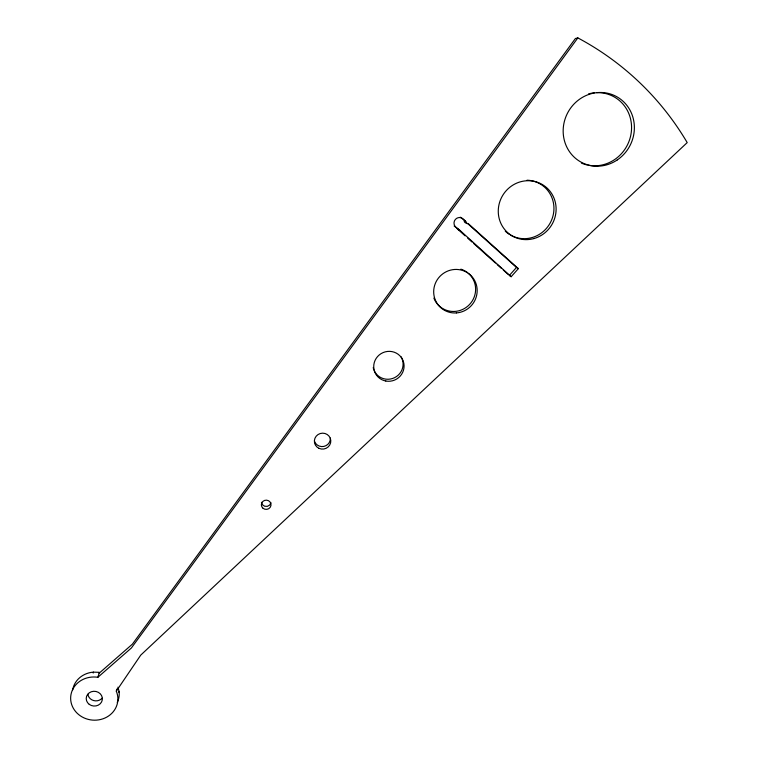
<?xml version="1.0" encoding="UTF-8"?>
<svg xmlns="http://www.w3.org/2000/svg" width="758" height="758" viewBox="0 0 758 758"><rect width="100%" height="100%" fill="white"/><g stroke="black" fill="none" stroke-linecap="round" stroke-linejoin="round"><path stroke-width="1.14" d="M458.59 229.608L455.549 226.888A5.486 5.334 -59.3 0 1 455.406 219.403A5.486 5.334 -59.3 0 1 462.778 218.674L465.81 221.497A1.668 1.62 -59.1 0 0 468.074 223.43L518.358 268.635L511.157 276.708L459.339 229.816L454.146 226.017M118.807 692.272L119.053 691.353M116.306 691.154L140.742 655.12L687.203 142.599A292.616 285.567 -43.7 0 0 577.842 37.9L131.38 647.995L97.867 677.292A23.64 21.584 5.3 0 0 70.646 698.677A23.64 21.584 5.3 0 0 98.834 719.854A23.64 21.584 5.3 0 0 116.306 691.154L116.865 689.079M97.867 677.292L99.393 672.337L93.262 672.128A23.432 21.423 5.4 0 0 72.664 689.96M93.196 673.028L93.48 672.128M518.358 268.635L516.492 267.451L509.338 275.467L511.157 276.708M99.118 673.237L132.404 644.139L575.426 38.497L577.842 37.9M457.159 228.717L458.135 229.352M460.22 217.186A5.439 5.297 -59.5 0 1 461.309 217.859L465.81 221.497M459.585 230.498L458.145 229.608L465.09 235.823M467.695 238.154L472.026 242.039M473.769 243.593L495.457 263.026M497.191 264.58L501.531 268.465M503.265 270.028L508.476 274.69M467.44 223.373L516.492 267.451M117.945 687.146L119.11 691.552A23.432 21.423 5.4 0 1 117.244 702.467M596.631 92.656A36.971 34.934 -63.8 0 1 631.3 132.1A36.971 34.934 -63.8 0 1 587.952 165.14M586.844 164.893A36.971 34.934 -63.8 0 1 581.433 163.103M588.549 93.907A36.971 34.934 -63.8 0 1 594.319 92.817M102.093 698.222A8.016 7.324 5.4 0 1 93.622 700.553A8.016 7.324 5.4 0 1 87.89 694.243M468.605 273.524A21.887 21.309 -46.6 0 1 466.189 307.397A21.887 21.309 -46.6 0 1 433.879 298.121M460.845 269.166A21.887 21.309 -46.6 0 1 463.972 270.407M464.957 270.928A21.887 21.309 -46.6 0 1 467.752 272.804M401.143 356.847A15.141 14.79 -25.8 0 1 394.615 377.655A15.141 14.79 -25.8 0 1 374.073 370.302M373.732 369.402A15.141 14.79 -25.8 0 1 373.23 367.526M466.568 222.587A1.658 1.611 -59.3 0 1 464.322 220.663M270.957 502.706A4.804 4.595 -2.1 0 1 261.444 502.279M330.355 438.077A8.167 7.902 -9.1 0 1 314.513 441.383M527.037 180.205A29.553 28.397 -58.5 0 1 552.639 217.167A29.553 28.397 -58.5 0 1 510.371 234.98M509.471 234.43A29.553 28.397 -58.5 0 1 505.283 231.181M263.054 508.305A4.842 4.624 -2.2 0 0 270.947 505.595A4.842 4.624 -2.2 0 0 264.561 500.422A4.842 4.624 -2.2 0 0 263.054 508.305M617.116 160.042A37.265 35.19 -63.7 0 0 616.017 96.304A37.265 35.19 -63.7 0 0 563.166 131.674A37.265 35.19 -63.7 0 0 617.116 160.042M89.236 704.353A8.082 7.381 5.3 0 0 102.273 699.909A8.082 7.381 5.3 0 0 91.358 691.741A8.082 7.381 5.3 0 0 89.236 704.353M456.392 312.921A22.058 21.47 -46.4 0 0 473.769 279.01A22.058 21.47 -46.4 0 0 436.134 281.673A22.058 21.47 -46.4 0 0 456.392 312.921M385.803 381.018A15.255 14.904 -25.7 0 0 403.322 361.358A15.255 14.904 -25.7 0 0 377.569 356.554A15.255 14.904 -25.7 0 0 385.803 381.018M318.985 448.338A8.224 7.959 -9.2 0 0 330.791 440.512A8.224 7.959 -9.2 0 0 317.99 434.58A8.224 7.959 -9.2 0 0 318.985 448.338M533.869 238.581A29.789 28.605 -58.4 0 0 548.233 189.197A29.789 28.605 -58.4 0 0 499.475 202.756A29.789 28.605 -58.4 0 0 533.869 238.581"/></g></svg>
